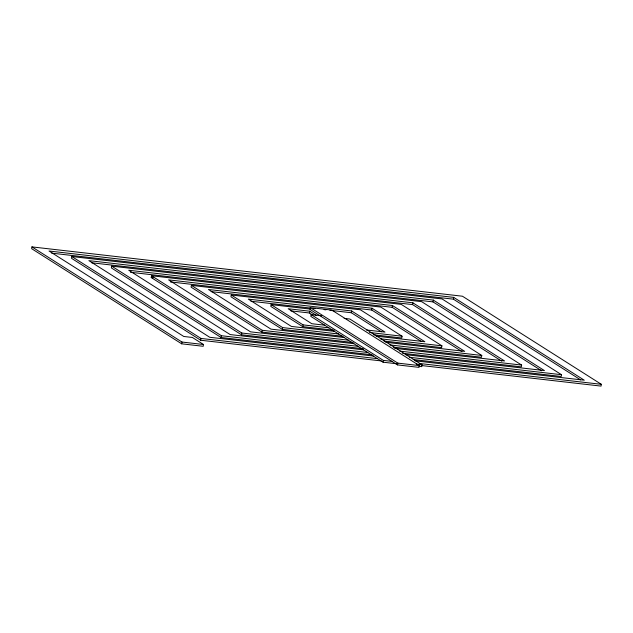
<?xml version="1.0" encoding="UTF-8"?>
<svg xmlns="http://www.w3.org/2000/svg" width="633" height="633" viewBox="0 0 633 633"><rect width="100%" height="100%" fill="white"/><g stroke="black" fill="none" stroke-linecap="round" stroke-linejoin="round"><path stroke-width="0.95" d="M421.475 365.534L601.049 386.106L601.35 384.318L462.446 296.22L31.951 246.894L31.65 248.682L181.671 343.822L203.193 346.291L203.494 344.502L192.377 337.452L183.768 336.471L49.034 251.016L453.695 297.383L584.267 380.196L415.003 360.802M413.199 359.528L561.194 376.485L561.495 374.696L442.032 298.934L71.806 256.515L71.505 258.304L200.693 340.23L381.248 360.921M402.533 353.254L521.331 366.871L521.632 365.075L421.625 301.648L111.669 266.129L111.368 267.925L221.099 337.516L372.038 354.812M363.263 348.751L241.513 334.802L151.224 277.539L151.524 275.751L401.211 304.362L481.776 355.461L481.476 357.249L393.267 347.137M383.962 341.021L441.62 347.628L441.921 345.84L380.797 307.076L191.38 285.372L191.079 287.16L261.927 332.088L353.079 342.532M181.671 343.822L181.964 342.034L31.951 246.894M200.693 340.23L200.993 338.441L71.806 256.515M221.099 337.516L221.4 335.727L111.669 266.129M373.328 334.754L401.757 338.006L402.058 336.218L360.391 309.79L231.243 294.994L230.942 296.782L282.334 329.374L342.92 336.321M241.513 334.802L241.814 333.013L151.524 275.751M261.927 332.088L262.22 330.299L191.38 285.372M310.368 309.11L271.098 304.608L270.797 306.404L302.748 326.66L334.121 330.26M282.334 329.374L282.635 327.585L231.243 294.994M302.748 326.66L303.049 324.871L271.098 304.608M312.647 315.044L309.402 312.987L309.703 311.199L288.181 308.738L311.792 323.708L324.705 325.188M310.305 307.622L310.004 309.41L397.516 364.909L419.038 367.377L419.339 365.589L331.827 310.091L310.305 307.622L397.817 363.12L419.339 365.589M321.683 315.804L311.12 314.593L310.819 316.381L383.052 362.195L396.606 363.746M381.343 331.771L351.339 312.742L351.639 310.953L248.318 299.116L291.386 326.422L334.43 331.36M421.238 341.416L371.753 310.028L372.054 308.239L208.463 289.495L270.971 329.136L344.154 337.524M383.052 362.195L383.345 360.399L311.12 314.593M461.9 351.544L392.167 307.314L392.46 305.525L168.607 279.873L250.557 331.85L353.879 343.687M397.516 364.909L397.817 363.12M501.755 361.158L412.574 304.6L412.874 302.811L128.744 270.251L230.151 334.564L363.603 349.859M344.123 318.375L349.859 319.032L422.092 364.845L421.792 366.634L418.888 366.301M541.626 370.788L432.988 301.886L433.288 300.097L88.889 260.638L209.737 337.278L373.328 356.023M580.643 379.871L453.394 299.172L453.695 297.383M51.677 253.145L453.394 299.172M91.532 262.758L432.988 301.886M130.406 272.269L412.574 304.6M151.224 277.539L153.186 277.768M170.269 281.891L392.167 307.314M211.106 291.623L371.753 310.028M250.945 301.237L310.399 308.049M313.327 308.39L315.274 308.611M324.049 309.616L325.995 309.838M329.896 310.289L351.339 312.742M290.816 310.858L309.402 312.987M366.388 329.967L384.975 332.096L351.639 310.953M303.049 324.871L328.875 327.831M369.53 332.491L402.058 336.218M376.097 336.131L424.838 341.717L372.054 308.239M282.635 327.585L338.6 334.002M380.283 338.774L441.921 345.84M385.821 342.295L464.693 351.339L392.46 305.525M262.22 330.299L348.324 340.166M389.999 344.945L481.776 355.461M394.588 348.356L504.548 360.952L412.874 302.811M241.814 333.013L358.049 346.33M399.716 351.109L521.632 365.075M405.286 354.63L544.412 370.574L433.288 300.097M221.4 335.727L367.773 352.502M409.456 357.281L561.495 374.696M200.993 338.441L377.49 358.666M419.173 363.445L601.35 384.318M383.345 360.399L391.962 361.388M416.356 364.181L422.092 364.845M181.964 342.034L203.494 344.502M309.703 311.199L316.184 315.313"/></g></svg>
